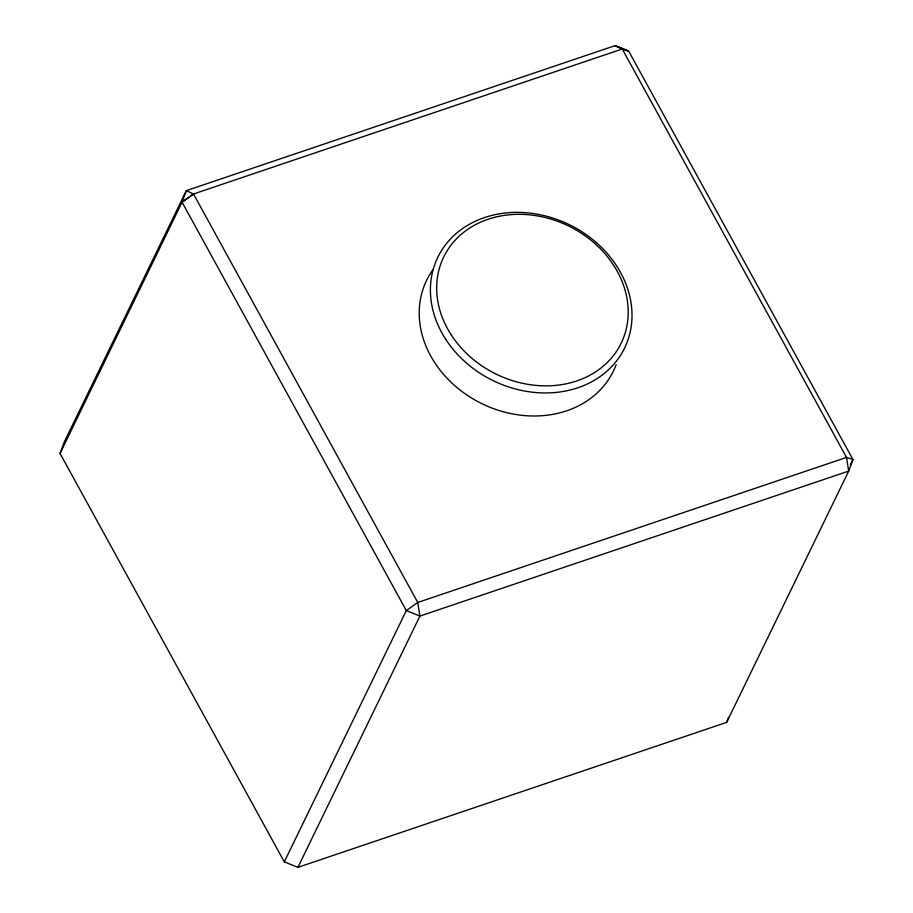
<?xml version="1.0" encoding="UTF-8"?>
<svg xmlns="http://www.w3.org/2000/svg" width="913" height="913" viewBox="0 0 913 913"><rect width="100%" height="100%" fill="white"/><g stroke="black" fill="none" stroke-linecap="round" stroke-linejoin="round"><path stroke-width="1.37" d="M60.053 453.453L64.309 441.915L186.332 190.634L615.088 45.65L628.692 51.139L852.947 459.547L848.691 471.085L726.668 722.366L297.912 867.35L284.308 861.861L60.053 453.453L182.064 202.161L186.332 190.634L193.499 193.99L417.766 602.477L419.923 616.07L297.912 867.35M726.668 722.366L728.563 717.241M193.488 194.013L622.267 49.005L628.692 51.139L615.088 45.65L622.255 49.028L846.522 457.413L848.691 471.085L419.923 616.07L406.319 610.58L182.064 202.161L193.499 193.99L182.064 202.161M284.308 861.861L406.319 610.58L417.766 602.477L846.522 457.413L852.947 459.547L850.46 464.683M616.138 364.698A103.831 86.792 25.9 0 1 479.005 402.222A103.831 86.792 25.9 0 1 433.139 269.438M451.364 335.094A98.65 82.444 25.9 0 0 617.12 350.398A98.65 82.444 25.9 0 0 528.855 214.772A98.65 82.444 25.9 0 0 451.364 335.094M445.852 339.499A103.831 86.792 25.9 0 0 620.338 355.614A103.831 86.792 25.9 0 0 527.417 212.843A103.831 86.792 25.9 0 0 445.852 339.499"/></g></svg>
